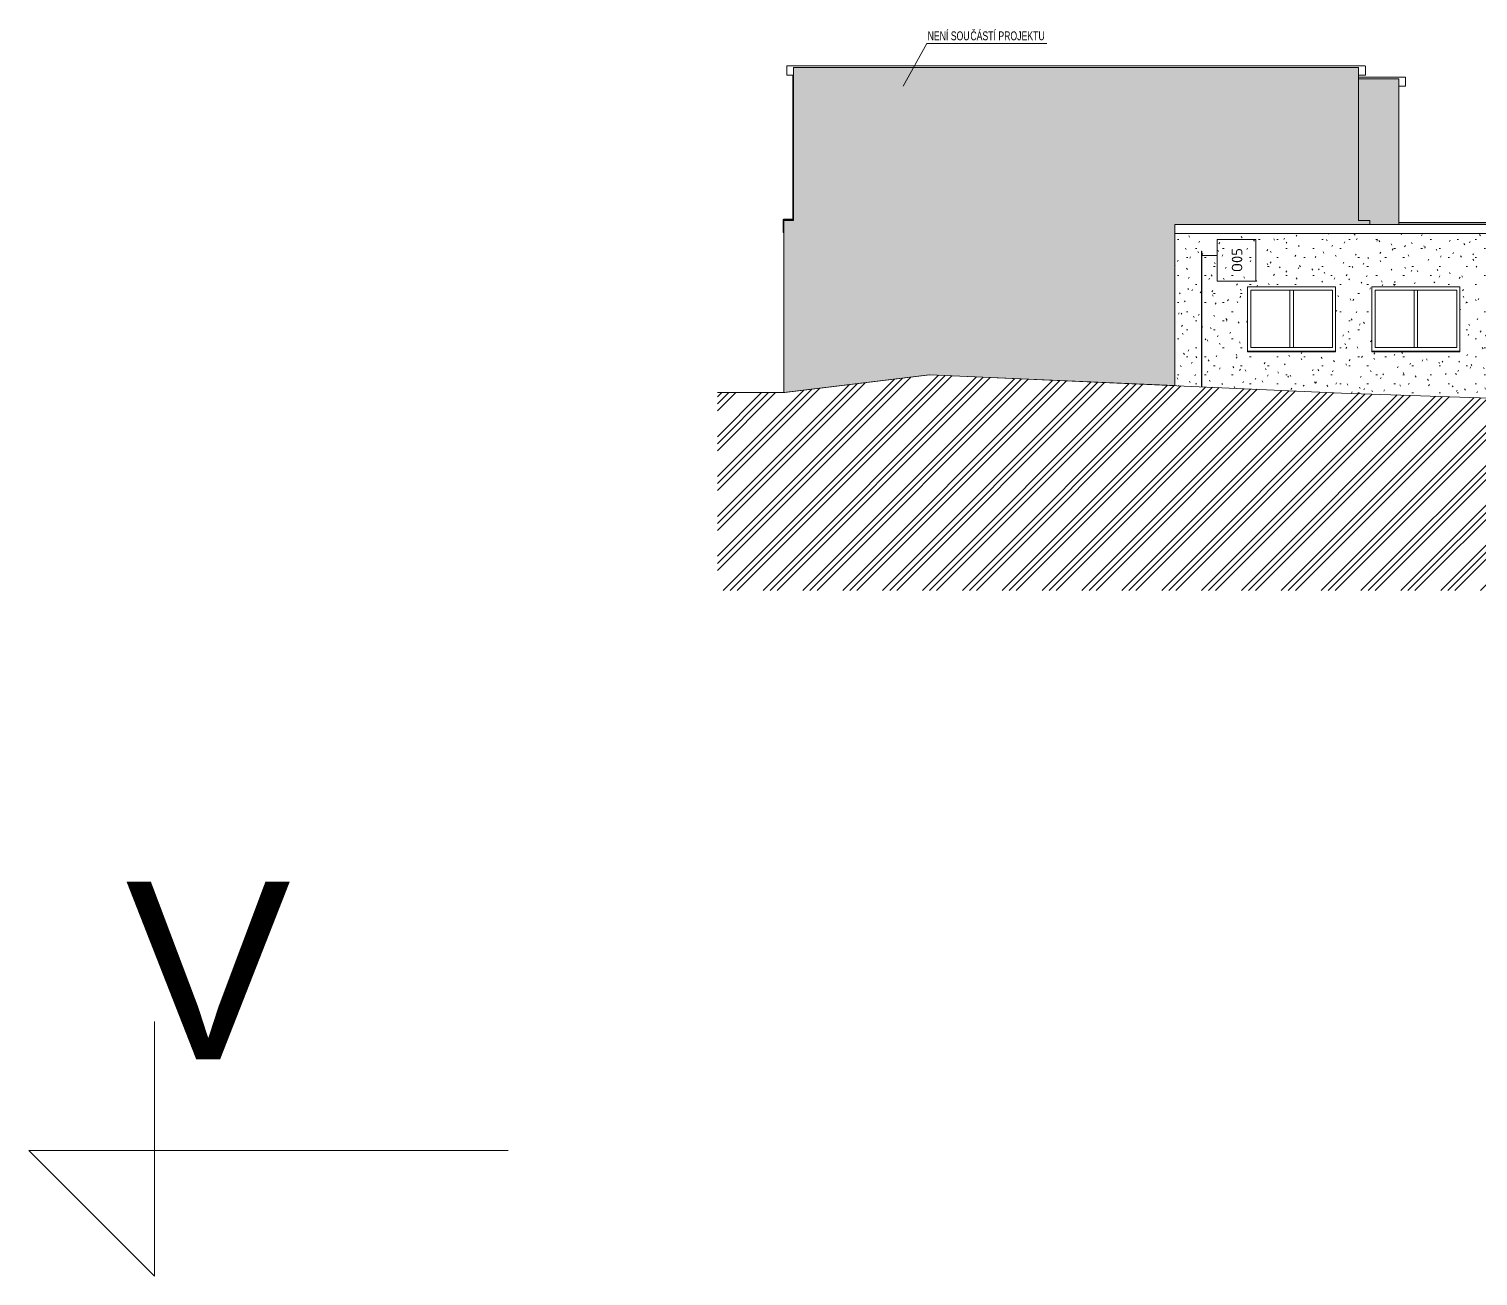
# Model space of a CAD drawing. Header units: millimetres. Extents: x -17526 to 472153, y -45352 to 20466.
# Drawn here: x 103109 to 135753, y -17447 to 10633 of the extents above; entities that cross this region are included whole.
import ezdxf

# ---------------------------------------------------------------- set-up
doc = ezdxf.new("R2010")
doc.units = ezdxf.units.MM
for name, color, linetype, lineweight in [('A-DETL', 90, 'Continuous', 9), ('A-DETL-GENF', 92, 'Continuous', 9), ('A-DETL-THIN', 151, 'Continuous', 9), ('A-FLOR-HRAL', 11, 'Continuous', 9), ('A-GLAZ', 151, 'Continuous', 9), ('A-ROOF-OTLN', 132, 'Continuous', 9), ('A-WALL', 113, 'Continuous', 9), ('A-WALL-PATT', 111, 'Continuous', 9), ('E-POWR-CNDT', 130, 'Continuous', 9), ('E-POWR-CNDT-IDEN', 130, 'Continuous', 9), ('G-ANNO-TEXT', 231, 'Continuous', 9), ('Q-SPCQ', 91, 'Continuous', 9)]:
    doc.layers.add(name, color=color, linetype=linetype, lineweight=lineweight)
doc.styles.add('Arial_1', font='arial.ttf', dxfattribs={"height": 4000})
doc.styles.add('Arial_2', font='arial.ttf', dxfattribs={"width": 0.7, "height": 200})
doc.styles.add('ISOCPEUR_1', font='isocpeur.ttf', dxfattribs={"height": 238.125})

# ---------------------------------------------------------------- blocks, each defined once
blk = doc.blocks.new('OKNO_2k_ - OKNO_2k_2000x1450-1963727-Z-Nový')
at = {"layer": 'A-GLAZ'}
for p, q in [((1612, 3460), (1612, 4750)), ((1612, 4750), (3452, 4750)), ((2492, 3460), (2492, 4750)), ((2572, 4750), (2492, 4750)), ((2572, 4750), (2572, 3460)), ((3452, 4750), (3452, 3460)), ((3452, 3460), (1612, 3460)), ((2572, 3460), (2492, 3460))]:
    blk.add_line(p, q, dxfattribs=at)
blk = doc.blocks.new('parapet_ext - parapet_ext-1802078-Z-Nový')
at = {"layer": 'Q-SPCQ'}
for p, q in [((1542, 3360), (1542, 3382)), ((3522, 3382), (1542, 3382)), ((3522, 3360), (1542, 3360)), ((3522, 3382), (3522, 3360))]:
    blk.add_line(p, q, dxfattribs=at)
blk = doc.blocks.new('Typ horního madla - Horní madlo_Vnitřní_-1236408-Z-Nový')
at = {"layer": 'A-FLOR-HRAL'}
for p, q in [((18535, 6275), (4947, 6275)), ((4947, 6265), (18535, 6265))]:
    blk.add_line(p, q, dxfattribs=at)

msp = doc.modelspace()

# ---------------------------------------------------------------- hatches: boundary and pattern name
at = {"layer": 'A-DETL-GENF'}
for points in [[(120111, 2445), (123386, 2848), (128921, 2603), (128921, 6230), (133315, 6230), (133315, 6320), (133061, 6320), (133061, 9763), (120329, 9763), (120329, 6320), (120111, 6320), (120111, 3485)], [(133315, 6230), (133968, 6230), (133968, 9510), (133061, 9510), (133061, 6320), (133315, 6320), (133315, 6234)]]:
    msp.add_hatch(color=9, dxfattribs=at).paths.add_polyline_path(points)
h = msp.add_hatch(dxfattribs=at)
h.set_pattern_fill('FP_115', style=0, pattern_type=2)
h.set_pattern_definition([(45, (180187.54, 0), (-449.013, 449.013), []), (45, (180346.3, 0), (0, 898.0256), []), (45, (180028.8, 0), (0, 898.0256), [])])
h.paths.add_polyline_path([(159708, -2011), (162467, -2011), (162467, 1954), (160947, 1954), (153930, 2076), (149988, 2076), (145591, 2230), (142374, 2098), (132629, 2438), (123400, 2846), (120136, 2445), (118620, 2445), (118620, -2011), (158328, -2011)])
at = {"layer": 'A-WALL-PATT'}
h = msp.add_hatch(dxfattribs=at)
h.set_pattern_fill('FP_114', color=11, style=0, pattern_type=2)
h.set_pattern_definition([(0, (180187.54, 0), (812.8, 203.2), [33.528, -576.072, 33.528, -576.072, -3251.2]), (0, (180187.54, 0), (812.8, 203.2), [-1219.2, 33.528, -1185.672, 33.528, -576.072, -1422.4]), (0, (180187.54, 0), (812.8, 203.2), [-3048, 33.528, -372.872, 33.528, -982.472]), (120, (180492.34, 101.6), (-582.3764, 602.30545), [33.528, -576.072, 33.528, -576.072, -3251.2]), (120, (180492.34, 101.6), (-582.3764, 602.30545), [-1219.2, 33.528, -1185.672, 33.528, -576.072, -1422.4]), (120, (180492.34, 101.6), (-582.3764, 602.30545), [-3048, 33.528, -372.872, 33.528, -982.472]), (240, (180593.94, 508), (-230.4236, -805.50545), [33.528, -576.072, 33.528, -576.072, -3251.2]), (240, (180593.94, 508), (-230.4236, -805.50545), [-1219.2, 33.528, -1185.672, 33.528, -576.072, -1422.4]), (240, (180593.94, 508), (-230.4236, -805.50545), [-3048, 33.528, -372.872, 33.528, -982.472])])
h.paths.add_polyline_path([(140477, 2180), (142883, 2180), (142883, 2330), (143398, 2330), (143398, 4760), (144453, 4760), (144453, 2330), (144953, 2330), (144953, 6026), (128921, 6026), (128921, 2603), (129523, 2576), (129524, 5627), (129533, 5627), (129533, 2575), (132801, 2432), (140045, 2180), (140390, 2180)])
h.paths.add_polyline_path([(139183, 3360), (138988, 3360), (138988, 4835), (142968, 4835), (142968, 3360), (139269, 3360)])
h.paths.add_polyline_path([(131077, 3360), (130563, 3360), (130563, 4825), (132543, 4825), (132543, 3360), (131249, 3360)])
h.paths.add_polyline_path([(133363, 3360), (133363, 4825), (135343, 4825), (135343, 3360), (133405, 3360)])
h.paths.add_polyline_path([(137890, 3360), (136163, 3360), (136163, 4825), (138143, 4825), (138143, 3360), (137976, 3360)])
h.paths.add_polyline_path([(139376, 4901), (139369, 4903), (139367, 4904), (139365, 4910), (139367, 4916), (139372, 4919), (139376, 4918), (139378, 4918), (139382, 4912), (139382, 4906), (139378, 4903)])

# ---------------------------------------------------------------- linework, layer by layer
at = {"layer": 'A-DETL'}
for q in [(122802, 9343), (126036, 10305)]:
    msp.add_line((123336, 10305), q, dxfattribs=at)
at = {"layer": 'A-DETL-THIN'}
for p, q in [((133061, 9763), (120329, 9763)), ((120329, 9763), (120329, 6320)), ((133061, 9510), (133061, 9763)), ((133968, 9510), (133061, 9510)), ((133061, 9510), (133061, 6320)), ((133968, 6230), (133968, 9510)), ((120329, 6320), (120111, 6320)), ((120111, 6320), (120111, 2445)), ((128921, 2603), (128921, 6230)), ((128921, 6230), (133315, 6230)), ((133061, 6320), (133315, 6320)), ((133315, 6320), (133315, 6230)), ((133315, 6230), (133968, 6230)), ((120111, 2445), (123386, 2848)), ((123400, 2846), (120136, 2445)), ((123386, 2848), (128921, 2603)), ((132681, 2436), (123400, 2846)), ((120136, 2445), (118620, 2445)), ((142375, 2098), (132681, 2436)), ((105937, -17447), (105937, -11717)), ((113901, -14618), (103109, -14618)), ((103109, -14618), (105937, -17447))]:
    msp.add_line(p, q, dxfattribs=at)
at = {"layer": 'A-ROOF-OTLN'}
for p, q in [((120179, 9794), (120179, 9602)), ((133211, 9800), (120185, 9800)), ((133217, 9794), (133217, 9602)), ((120185, 9596), (120329, 9596)), ((133061, 9596), (133211, 9596)), ((134112, 9550), (133061, 9550)), ((134118, 9352), (134118, 9544)), ((133968, 9346), (134112, 9346))]:
    msp.add_line(p, q, dxfattribs=at)
at = {"layer": 'A-ROOF-OTLN', "color": 11}
for p, q in [((157199, 6230), (128921, 6230)), ((128921, 6026), (145348, 6026))]:
    msp.add_line(p, q, dxfattribs=at)
at = {"layer": 'A-ROOF-OTLN'}
for points, knots in [([(120185, 9800), (120185, 9800), (120185, 9800), (120184, 9800), (120184, 9800), (120184, 9800), (120183, 9800), (120183, 9799), (120183, 9799), (120182, 9799), (120182, 9799), (120182, 9799), (120181, 9798), (120181, 9798), (120180, 9797), (120180, 9797), (120180, 9796), (120179, 9795), (120179, 9794), (120179, 9794)], [-0.75, -0.75, -0.75, -0.75, -0.71875, -0.6875, -0.65625, -0.625, -0.59375, -0.5625, -0.53125, -0.5, -0.46875, -0.4375, -0.375, -0.34375, -0.3125, -0.25, -0.1875, -0.125, 0, 0, 0, 0]), ([(133211, 9800), (133211, 9800), (133212, 9800), (133212, 9800), (133212, 9800), (133213, 9800), (133213, 9800), (133214, 9799), (133214, 9799), (133214, 9799), (133215, 9799), (133215, 9799), (133215, 9798), (133216, 9798), (133216, 9797), (133216, 9797), (133217, 9796), (133217, 9795), (133217, 9794), (133217, 9794)], [-0.75, -0.75, -0.75, -0.75, -0.71875, -0.6875, -0.65625, -0.625, -0.59375, -0.5625, -0.53125, -0.5, -0.46875, -0.4375, -0.375, -0.34375, -0.3125, -0.25, -0.1875, -0.125, 0, 0, 0, 0]), ([(120179, 9602), (120179, 9601), (120179, 9600), (120180, 9599), (120180, 9599), (120180, 9598), (120181, 9597), (120181, 9597), (120182, 9597), (120182, 9597), (120182, 9596), (120183, 9596), (120183, 9596), (120183, 9596), (120184, 9596), (120184, 9596), (120184, 9596), (120185, 9596), (120185, 9596), (120185, 9596)], [-1, -1, -1, -1, -0.8888889, -0.8333333, -0.7777778, -0.7222222, -0.6666667, -0.6388889, -0.6111111, -0.5833333, -0.5555556, -0.5277778, -0.5, -0.4722222, -0.4444444, -0.4166667, -0.3888889, -0.3611111, -0.3333333, -0.3333333, -0.3333333, -0.3333333]), ([(133217, 9602), (133217, 9601), (133217, 9600), (133217, 9599), (133216, 9599), (133216, 9598), (133216, 9597), (133215, 9597), (133215, 9597), (133215, 9597), (133214, 9596), (133214, 9596), (133214, 9596), (133213, 9596), (133213, 9596), (133212, 9596), (133212, 9596), (133212, 9596), (133211, 9596), (133211, 9596)], [-1, -1, -1, -1, -0.8888889, -0.8333333, -0.7777778, -0.7222222, -0.6666667, -0.6388889, -0.6111111, -0.5833333, -0.5555556, -0.5277778, -0.5, -0.4722222, -0.4444444, -0.4166667, -0.3888889, -0.3611111, -0.3333333, -0.3333333, -0.3333333, -0.3333333]), ([(134118, 9544), (134118, 9544), (134118, 9545), (134117, 9546), (134117, 9547), (134117, 9547), (134116, 9548), (134116, 9548), (134115, 9549), (134115, 9549), (134114, 9549), (134114, 9549), (134114, 9550), (134113, 9550), (134113, 9550), (134113, 9550), (134112, 9550), (134112, 9550), (134112, 9550)], [0, 0, 0, 0, 0.125, 0.1875, 0.25, 0.3125, 0.34375, 0.375, 0.4375, 0.5, 0.53125, 0.5625, 0.59375, 0.625, 0.65625, 0.6875, 0.71875, 0.75, 0.75, 0.75, 0.75]), ([(134112, 9346), (134112, 9346), (134112, 9346), (134113, 9346), (134113, 9346), (134113, 9346), (134114, 9346), (134114, 9346), (134114, 9346), (134115, 9346), (134115, 9347), (134115, 9347), (134116, 9347), (134116, 9348), (134117, 9348), (134117, 9349), (134117, 9349), (134118, 9350), (134118, 9351), (134118, 9352)], [0.3333333, 0.3333333, 0.3333333, 0.3333333, 0.3611111, 0.3888889, 0.4166667, 0.4444444, 0.4722222, 0.5, 0.5277778, 0.5555556, 0.5833333, 0.6111111, 0.6666667, 0.6944444, 0.7222222, 0.7777778, 0.8333333, 0.8888889, 1, 1, 1, 1])]:
    msp.add_open_spline(points, degree=3, knots=knots, dxfattribs=at)
at = {"layer": 'A-WALL'}
msp.add_line((120325, 9596), (120325, 6320), dxfattribs=at)
at = {"layer": 'A-WALL', "color": 11}
for p, q in [((130563, 3382), (130563, 4825)), ((130563, 4825), (132543, 4825)), ((132543, 4825), (132543, 3382)), ((133363, 3382), (133363, 4825)), ((133363, 4825), (135343, 4825)), ((135343, 4825), (135343, 3382))]:
    msp.add_line(p, q, dxfattribs=at)
at = {"layer": 'E-POWR-CNDT'}
for p, q in [((120372, 9800), (120339, 9800)), ((120717, 9800), (120372, 9800)), ((120717, 9800), (120717, 9800)), ((120314, 9596), (120314, 6398)), ((120324, 6398), (120324, 9596)), ((120097, 6325), (120097, 6292)), ((120097, 6292), (120097, 6098)), ((120107, 6292), (120107, 6325)), ((120107, 6098), (120107, 6292)), ((120154, 6350), (120122, 6350)), ((120122, 6340), (120154, 6340)), ((120267, 6350), (120154, 6350)), ((120154, 6340), (120267, 6340)), ((120299, 6350), (120267, 6350)), ((120267, 6340), (120299, 6340)), ((120314, 6398), (120314, 6365)), ((120324, 6365), (120324, 6398)), ((120097, 6098), (120097, 6065)), ((120107, 6065), (120107, 6098))]:
    msp.add_line(p, q, dxfattribs=at)
at = {"layer": 'E-POWR-CNDT', "color": 11}
for p, q in [((129523, 5627), (129523, 2576)), ((129533, 5627), (129523, 5627)), ((129533, 2575), (129533, 5627))]:
    msp.add_line(p, q, dxfattribs=at)
at = {"layer": 'E-POWR-CNDT', "flags": 128}
for points in [[(120339, 9800), (120338, 9800), (120337, 9800), (120336, 9800)], [(120122, 6350), (120121, 6350), (120120, 6350), (120119, 6350), (120118, 6350), (120117, 6350), (120116, 6349), (120115, 6349), (120114, 6349), (120113, 6348), (120112, 6348), (120111, 6348), (120110, 6347), (120109, 6347), (120108, 6346), (120107, 6346), (120107, 6345), (120106, 6344), (120105, 6344), (120104, 6343), (120104, 6342), (120103, 6342), (120102, 6341), (120102, 6340), (120101, 6339), (120101, 6339), (120100, 6338), (120100, 6337), (120099, 6336), (120099, 6335), (120098, 6334), (120098, 6333), (120098, 6332), (120097, 6331), (120097, 6330), (120097, 6329), (120097, 6328), (120097, 6327), (120097, 6326), (120097, 6325), (120097, 6325)], [(120107, 6325), (120107, 6326), (120107, 6326), (120107, 6327), (120107, 6327), (120107, 6328), (120107, 6329), (120107, 6329), (120107, 6330), (120108, 6330), (120108, 6331), (120108, 6331), (120108, 6332), (120109, 6332), (120109, 6333), (120109, 6333), (120110, 6334), (120110, 6334), (120110, 6335), (120111, 6335), (120111, 6336), (120112, 6336), (120112, 6337), (120113, 6337), (120113, 6337), (120114, 6338), (120114, 6338), (120115, 6338), (120115, 6339), (120116, 6339), (120116, 6339), (120117, 6339), (120117, 6339), (120118, 6340), (120118, 6340), (120119, 6340), (120120, 6340), (120120, 6340), (120121, 6340), (120121, 6340), (120122, 6340)], [(120314, 6365), (120314, 6364), (120314, 6364), (120314, 6363), (120314, 6363), (120314, 6362), (120314, 6361), (120314, 6361), (120313, 6360), (120313, 6360), (120313, 6359), (120313, 6359), (120312, 6358), (120312, 6358), (120312, 6357), (120311, 6357), (120311, 6356), (120311, 6356), (120310, 6355), (120310, 6355), (120310, 6354), (120309, 6354), (120309, 6353), (120308, 6353), (120308, 6353), (120307, 6352), (120307, 6352), (120306, 6352), (120306, 6351), (120305, 6351), (120305, 6351), (120304, 6351), (120303, 6351), (120303, 6350), (120302, 6350), (120302, 6350), (120301, 6350), (120300, 6350), (120300, 6350), (120299, 6350), (120299, 6350)], [(120299, 6340), (120300, 6340), (120301, 6340), (120302, 6340), (120303, 6340), (120304, 6340), (120305, 6341), (120306, 6341), (120307, 6341), (120308, 6342), (120309, 6342), (120310, 6342), (120311, 6343), (120312, 6343), (120312, 6344), (120313, 6344), (120314, 6345), (120315, 6346), (120316, 6346), (120316, 6347), (120317, 6348), (120318, 6348), (120318, 6349), (120319, 6350), (120320, 6351), (120320, 6351), (120321, 6352), (120321, 6353), (120322, 6354), (120322, 6355), (120322, 6356), (120323, 6357), (120323, 6358), (120323, 6359), (120324, 6360), (120324, 6361), (120324, 6362), (120324, 6363), (120324, 6364), (120324, 6365), (120324, 6365)], [(120097, 6065), (120097, 6064), (120097, 6063), (120097, 6062), (120097, 6061), (120097, 6060), (120097, 6059), (120098, 6058), (120098, 6057), (120098, 6056), (120099, 6055), (120099, 6054), (120099, 6053), (120100, 6053), (120100, 6052), (120101, 6051), (120102, 6050), (120102, 6049), (120103, 6049), (120103, 6048), (120104, 6047), (120105, 6046), (120106, 6046), (120106, 6045), (120107, 6045), (120108, 6044), (120109, 6043), (120110, 6043), (120111, 6042)], [(120111, 6055), (120110, 6055), (120110, 6055), (120110, 6056), (120109, 6056), (120109, 6057), (120109, 6057), (120108, 6058), (120108, 6058), (120108, 6059), (120108, 6060), (120107, 6060), (120107, 6061), (120107, 6061), (120107, 6062), (120107, 6062), (120107, 6063), (120107, 6064), (120107, 6064), (120107, 6065), (120107, 6065)]]:
    msp.add_lwpolyline(points, dxfattribs=at)
at = {"layer": 'E-POWR-CNDT-IDEN'}
msp.add_line((129528, 5536), (129876, 5536), dxfattribs=at)
at = {"layer": 'E-POWR-CNDT-IDEN', "flags": 128}
msp.add_lwpolyline([(129876, 4956), (129876, 5891), (130746, 5891), (130746, 4956)], close=True, dxfattribs=at)

# ---------------------------------------------------------------- block references
at = {"layer": 'A-FLOR-HRAL'}
msp.add_blockref('Typ horního madla - Horní madlo_Vnitřní_-1236408-Z-Nový', (129021, 0), dxfattribs=at)
at = {"layer": 'A-GLAZ'}
for p in [(129021, 0), (131821, 0)]:
    msp.add_blockref('OKNO_2k_ - OKNO_2k_2000x1450-1963727-Z-Nový', p, dxfattribs=at)
at = {"layer": 'Q-SPCQ'}
for p in [(129021, 0), (131821, 0)]:
    msp.add_blockref('parapet_ext - parapet_ext-1802078-Z-Nový', p, dxfattribs=at)

# ---------------------------------------------------------------- texts
at = {"layer": 'G-ANNO-TEXT', "color": 7, "lineweight": 25, "char_height": 200, "attachment_point": 1, "style": 'Arial_2'}
for s, insert, width in [('NENÍ SOU', (123354, 10579), 1167.26), ('ČÁSTÍ PROJEKTU', (124317, 10579), 2070.76)]:
    msp.add_mtext(s, dxfattribs=dict(at, insert=insert, width=width))
at = {"layer": 'G-ANNO-TEXT', "color": 7, "insert": (105282, -8567), "char_height": 4000, "width": 4649.79, "attachment_point": 1, "style": 'Arial_1'}
msp.add_mtext('\\fArial|b0|i0|c238|p34|;V', dxfattribs=at)

# ---------------------------------------------------------------- next in the draw order: texts
at = {"layer": 'E-POWR-CNDT-IDEN', "insert": (130205, 5159), "char_height": 238.1, "width": 633.33, "attachment_point": 1, "rotation": 90, "style": 'ISOCPEUR_1', "bg_fill": 3, "box_fill_scale": 1.25, "bg_fill_color": 256, "bg_fill_true_color": 13158600, "bg_fill_transparency": 0}
msp.add_mtext('O05', dxfattribs=at)

doc.saveas('drawing.dxf')
